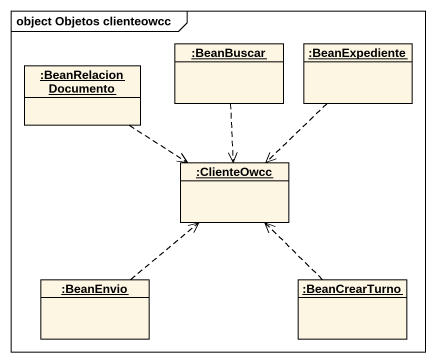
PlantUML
@startuml
mainframe object Objetos clienteowcc
hide circle
hide empty members
object ":BeanBuscar" as BeanBuscar
object ":BeanExpediente" as BeanExpediente
object ":BeanRelacionDocumento" as BeanRelacionDocumento
object ":ClienteOwcc" as ClienteOwcc
object ":BeanEnvio" as BeanEnvio
object ":BeanCrearTurno" as BeanCrearTurno
BeanBuscar ..> ClienteOwcc
BeanExpediente ..> ClienteOwcc
BeanRelacionDocumento ..> ClienteOwcc
BeanEnvio .up.> ClienteOwcc
BeanCrearTurno .up.> ClienteOwcc
@enduml
